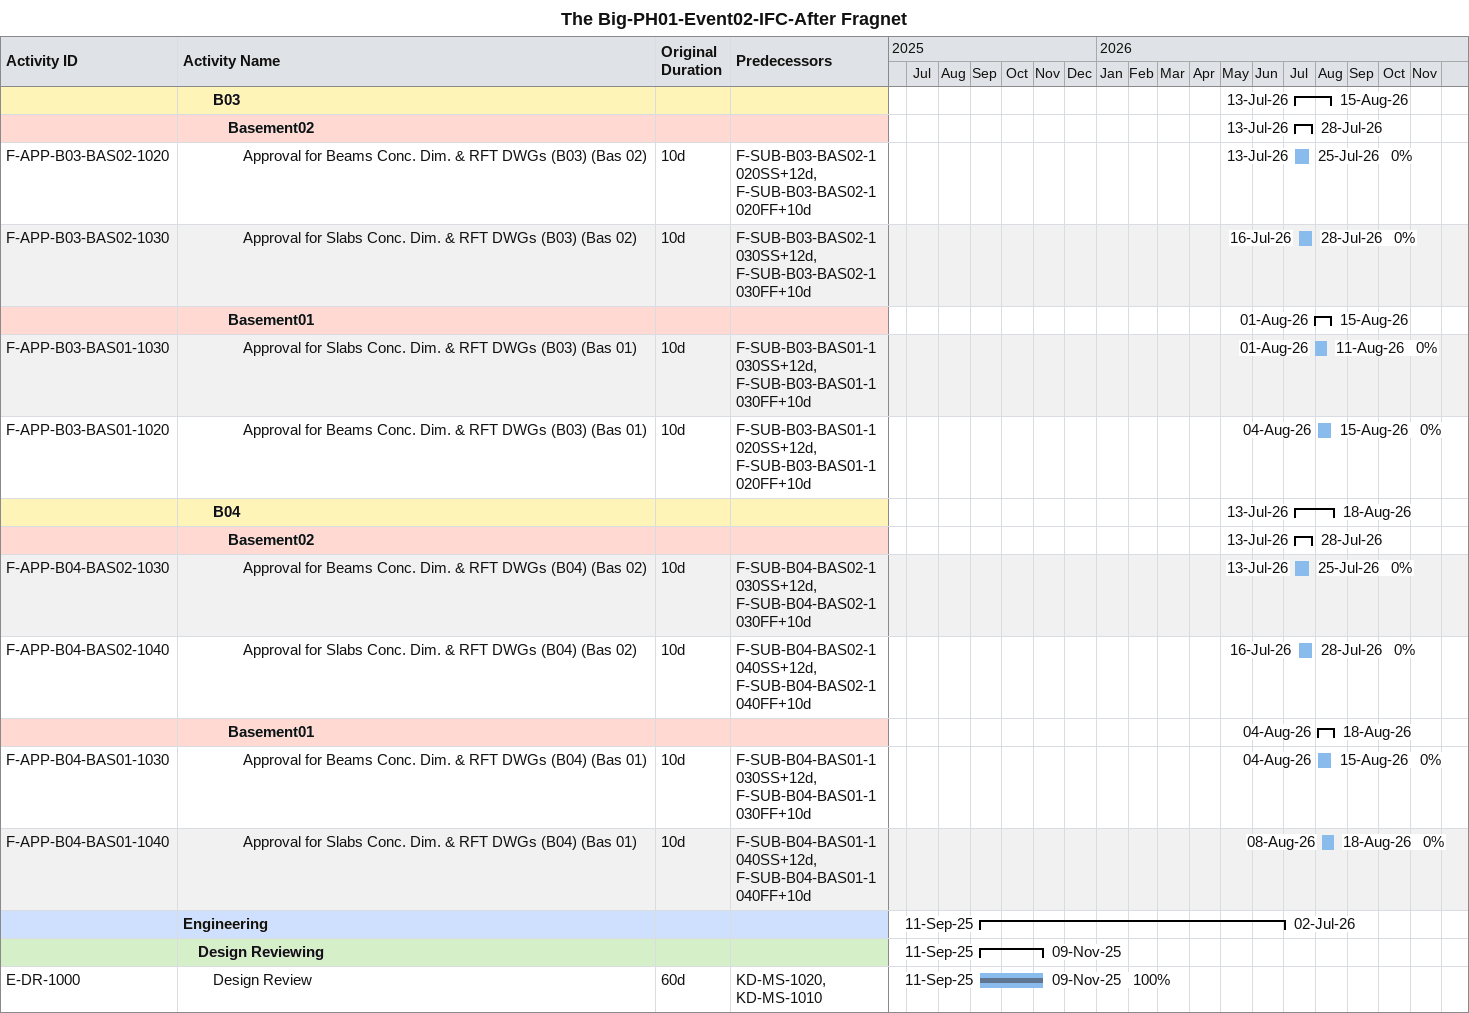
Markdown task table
The Big-PH01-Event02-IFC-After Fragnet

| ID | Level | Task | Original duration | Start | Finish | Predecessors | % complete |
|---|---|---|---|---|---|---|---|
|  | 3 | **B03** |  | 2026-07-13 | 2026-08-15 |  |  |
|  | 4 | **Basement02** |  | 2026-07-13 | 2026-07-28 |  |  |
| F-APP-B03-BAS02-1020 | 5 | Approval for Beams Conc. Dim. & RFT DWGs (B03) (Bas 02) | 10d | 2026-07-13 | 2026-07-25 | F-SUB-B03-BAS02-1020SS+12d, F-SUB-B03-BAS02-1020FF+10d | 0 |
| F-APP-B03-BAS02-1030 | 5 | Approval for Slabs Conc. Dim. & RFT DWGs (B03) (Bas 02) | 10d | 2026-07-16 | 2026-07-28 | F-SUB-B03-BAS02-1030SS+12d, F-SUB-B03-BAS02-1030FF+10d | 0 |
|  | 4 | **Basement01** |  | 2026-08-01 | 2026-08-15 |  |  |
| F-APP-B03-BAS01-1030 | 5 | Approval for Slabs Conc. Dim. & RFT DWGs (B03) (Bas 01) | 10d | 2026-08-01 | 2026-08-11 | F-SUB-B03-BAS01-1030SS+12d, F-SUB-B03-BAS01-1030FF+10d | 0 |
| F-APP-B03-BAS01-1020 | 5 | Approval for Beams Conc. Dim. & RFT DWGs (B03) (Bas 01) | 10d | 2026-08-04 | 2026-08-15 | F-SUB-B03-BAS01-1020SS+12d, F-SUB-B03-BAS01-1020FF+10d | 0 |
|  | 3 | **B04** |  | 2026-07-13 | 2026-08-18 |  |  |
|  | 4 | **Basement02** |  | 2026-07-13 | 2026-07-28 |  |  |
| F-APP-B04-BAS02-1030 | 5 | Approval for Beams Conc. Dim. & RFT DWGs (B04) (Bas 02) | 10d | 2026-07-13 | 2026-07-25 | F-SUB-B04-BAS02-1030SS+12d, F-SUB-B04-BAS02-1030FF+10d | 0 |
| F-APP-B04-BAS02-1040 | 5 | Approval for Slabs Conc. Dim. & RFT DWGs (B04) (Bas 02) | 10d | 2026-07-16 | 2026-07-28 | F-SUB-B04-BAS02-1040SS+12d, F-SUB-B04-BAS02-1040FF+10d | 0 |
|  | 4 | **Basement01** |  | 2026-08-04 | 2026-08-18 |  |  |
| F-APP-B04-BAS01-1030 | 5 | Approval for Beams Conc. Dim. & RFT DWGs (B04) (Bas 01) | 10d | 2026-08-04 | 2026-08-15 | F-SUB-B04-BAS01-1030SS+12d, F-SUB-B04-BAS01-1030FF+10d | 0 |
| F-APP-B04-BAS01-1040 | 5 | Approval for Slabs Conc. Dim. & RFT DWGs (B04) (Bas 01) | 10d | 2026-08-08 | 2026-08-18 | F-SUB-B04-BAS01-1040SS+12d, F-SUB-B04-BAS01-1040FF+10d | 0 |
|  | 1 | **Engineering** |  | 2025-09-11 | 2026-07-02 |  |  |
|  | 2 | **Design Reviewing** |  | 2025-09-11 | 2025-11-09 |  |  |
| E-DR-1000 | 3 | Design Review | 60d | 2025-09-11 | 2025-11-09 | KD-MS-1020, KD-MS-1010 | 100 |
